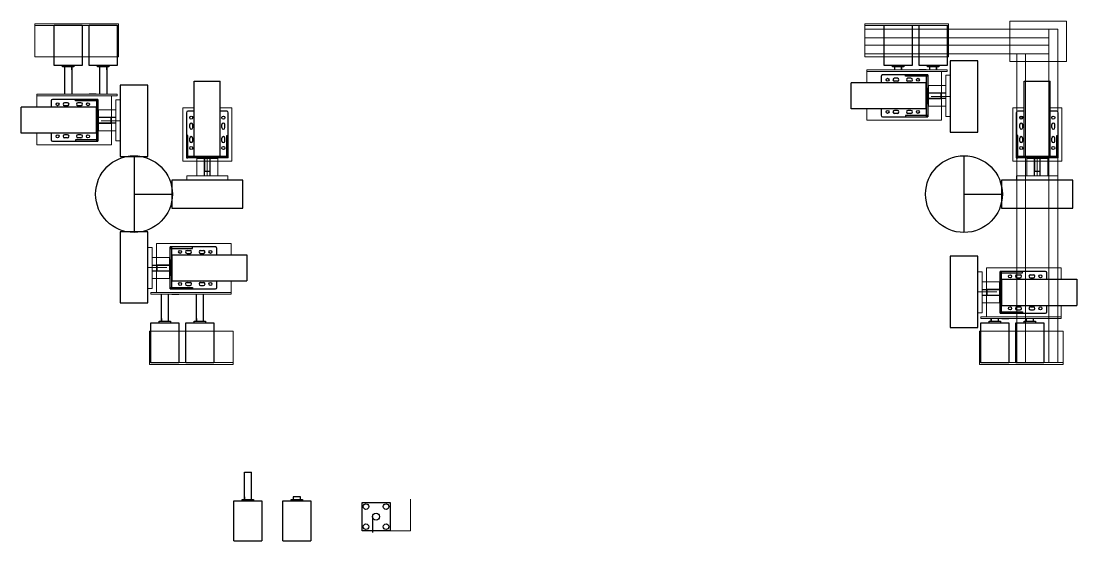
# Model space of a CAD drawing. Header units: millimetres. Extents: x -15418 to 43885, y -27590 to 23052.
# Drawn here: x 17682 to 19195, y 2588 to 3333 of the extents above; entities that cross this region are included whole.
import ezdxf

# ---------------------------------------------------------------- set-up
doc = ezdxf.new("R2010")
doc.units = ezdxf.units.MM
doc.header["$LTSCALE"] = 0.5
doc.layers.get('0').update_dxf_attribs({"lineweight": 5})
doc.layers.get('Defpoints').update_dxf_attribs({"color": 4})
for name, color, linetype in [('Layer1', 1, 'Continuous'), ('Layer10', 5, 'Continuous'), ('Layer2', 2, 'Continuous'), ('Layer3', 9, 'Continuous')]:
    doc.layers.add(name, color=color, linetype=linetype)
doc.layers.add('Layer8', color=7, linetype='Continuous', lineweight=5)
doc.layers.add('Layer9', color=3, linetype='Continuous', lineweight=5)

msp = doc.modelspace()

# ---------------------------------------------------------------- linework, layer by layer
at = {"transparency": 33554661}
for p, q in [((19167.3274, 3321.7727), (18890.9274, 3321.7727)), ((19154.6274, 3309.0727), (18890.9274, 3309.0727)), ((19154.6274, 3298.7727), (18890.9274, 3298.7727)), ((19154.6274, 3286.0727), (18890.9274, 3286.0727)), ((18978.8124, 3260.9927), (18918.4324, 3260.9927)), ((19012.9774, 3255.4927), (19006.9774, 3255.4927)), ((19006.9774, 3255.4927), (19006.9774, 3196.4927)), ((19012.9774, 3196.4927), (19012.9774, 3255.4927)), ((18981.9774, 3240.9927), (18981.9774, 3210.9927)), ((19006.9774, 3240.9927), (18981.9774, 3240.9927)), ((17789.3998, 3225.9927), (17729.0198, 3225.9927)), ((19012.9774, 3225.1725), (18985.7547, 3225.1725)), ((17823.5648, 3220.4927), (17817.5648, 3220.4927)), ((17817.5648, 3220.4927), (17817.5648, 3161.4927)), ((17823.5648, 3161.4927), (17823.5648, 3220.4927)), ((19006.9774, 3210.9927), (18981.9774, 3210.9927)), ((17792.5648, 3205.9927), (17792.5648, 3175.9927)), ((17817.5648, 3205.9927), (17792.5648, 3205.9927)), ((19006.9774, 3196.4927), (19012.9774, 3196.4927)), ((17823.5648, 3190.1725), (17796.3421, 3190.1725)), ((17817.5648, 3175.9927), (17792.5648, 3175.9927)), ((17817.5648, 3161.4927), (17823.5648, 3161.4927)), ((17963.5648, 3136.1731), (17933.5648, 3136.1731)), ((17933.5648, 3111.1731), (17933.5648, 3136.1731)), ((17948.5648, 3111.1731), (17948.5648, 3136.1731)), ((17963.5648, 3111.1731), (17963.5648, 3136.1731)), ((19152.9774, 3136.1731), (19122.9774, 3136.1731)), ((19122.9774, 3111.1731), (19122.9774, 3136.1731)), ((19137.9774, 3111.1731), (19137.9774, 3136.1731)), ((19152.9774, 3111.1731), (19152.9774, 3136.1731)), ((17978.0648, 3111.1731), (17919.0648, 3111.1731)), ((17919.0648, 3111.1731), (17919.0648, 3105.1731)), ((17919.0648, 3105.1731), (17978.0648, 3105.1731)), ((17978.0648, 3105.1731), (17978.0648, 3111.1731)), ((19167.4774, 3111.1731), (19108.4774, 3111.1731)), ((19108.4774, 3111.1731), (19108.4774, 3105.1731)), ((19108.4774, 3105.1731), (19167.4774, 3105.1731)), ((19167.4774, 3105.1731), (19167.4774, 3111.1731)), ((17869.5648, 3008.8534), (17863.5648, 3008.8534)), ((17863.5648, 3008.8534), (17863.5648, 2949.8534)), ((17869.5648, 2949.8534), (17869.5648, 3008.8534)), ((17869.5648, 2994.3534), (17894.5648, 2994.3534)), ((17894.5648, 2964.3534), (17894.5648, 2994.3534)), ((17863.5648, 2980.1736), (17890.7875, 2980.1736)), ((19058.9774, 2973.8534), (19052.9774, 2973.8534)), ((19052.9774, 2973.8534), (19052.9774, 2914.8534)), ((19058.9774, 2914.8534), (19058.9774, 2973.8534)), ((17869.5648, 2964.3534), (17894.5648, 2964.3534)), ((19058.9774, 2959.3534), (19083.9774, 2959.3534)), ((19083.9774, 2929.3534), (19083.9774, 2959.3534)), ((17863.5648, 2949.8534), (17869.5648, 2949.8534)), ((17897.7298, 2944.3534), (17958.1098, 2944.3534)), ((19052.9774, 2945.1736), (19080.2002, 2945.1736)), ((19058.9774, 2929.3534), (19083.9774, 2929.3534)), ((19052.9774, 2914.8534), (19058.9774, 2914.8534)), ((19087.1424, 2909.3534), (19147.5224, 2909.3534))]:
    msp.add_line(p, q, dxfattribs=at)
at = {"layer": 'Defpoints', "transparency": 33554661}
for p, q in [((18914.1174, 3253.8427), (18914.1174, 3244.6427)), ((18980.9774, 3255.9927), (18916.2674, 3255.9927)), ((18948.9774, 3253.9927), (18948.9774, 3255.9927)), ((18980.9774, 3253.9927), (18948.9774, 3253.9927)), ((18978.9774, 3255.9927), (18978.9774, 3195.9927)), ((18980.9774, 3255.9927), (18980.9774, 3195.9927)), ((18980.9774, 3255.9927), (18980.9774, 3253.9927)), ((18937.6774, 3251.1427), (18933.3774, 3251.1427)), ((18937.6774, 3246.8427), (18933.3774, 3246.8427)), ((18956.9774, 3251.1427), (18952.6774, 3251.1427)), ((18956.9774, 3246.8427), (18952.6774, 3246.8427)), ((18978.9774, 3236.9927), (18980.9774, 3236.9927)), ((17724.7048, 3218.8427), (17724.7048, 3209.6427)), ((17791.5648, 3220.9927), (17726.8548, 3220.9927)), ((17748.2648, 3216.1427), (17743.9648, 3216.1427)), ((17748.2648, 3211.8427), (17743.9648, 3211.8427)), ((17759.5648, 3218.9927), (17759.5648, 3220.9927)), ((17791.5648, 3218.9927), (17759.5648, 3218.9927)), ((17767.5648, 3216.1427), (17763.2648, 3216.1427)), ((17767.5648, 3211.8427), (17763.2648, 3211.8427)), ((17789.5648, 3220.9927), (17789.5648, 3160.9927)), ((17791.5648, 3220.9927), (17791.5648, 3160.9927)), ((17791.5648, 3220.9927), (17791.5648, 3218.9927)), ((18978.9774, 3214.9927), (18980.9774, 3214.9927)), ((17789.5648, 3201.9927), (17791.5648, 3201.9927)), ((17918.5648, 3201.8831), (17918.5648, 3137.1731)), ((17929.9148, 3204.0331), (17920.7148, 3204.0331)), ((17976.4148, 3204.0331), (17967.2148, 3204.0331)), ((17978.5648, 3137.1731), (17978.5648, 3201.8831)), ((18914.1174, 3207.3427), (18914.1174, 3198.1427)), ((18916.2674, 3195.9927), (18980.9774, 3195.9927)), ((18937.6774, 3205.1427), (18933.3774, 3205.1427)), ((18937.6774, 3200.8427), (18933.3774, 3200.8427)), ((18980.9774, 3197.9927), (18948.9774, 3197.9927)), ((18948.9774, 3197.9927), (18948.9774, 3195.9927)), ((18956.9774, 3205.1427), (18952.6774, 3205.1427)), ((18956.9774, 3200.8427), (18952.6774, 3200.8427)), ((18980.9774, 3195.9927), (18980.9774, 3197.9927)), ((19107.9774, 3201.8831), (19107.9774, 3137.1731)), ((19119.3274, 3204.0331), (19110.1274, 3204.0331)), ((19165.8274, 3204.0331), (19156.6274, 3204.0331)), ((19167.9774, 3137.1731), (19167.9774, 3201.8831)), ((17789.5648, 3179.9927), (17791.5648, 3179.9927)), ((17923.4148, 3180.4731), (17923.4148, 3184.7731)), ((17927.7148, 3180.4731), (17927.7148, 3184.7731)), ((17969.4148, 3180.4731), (17969.4148, 3184.7731)), ((17973.7148, 3180.4731), (17973.7148, 3184.7731)), ((19112.8274, 3180.4731), (19112.8274, 3184.7731)), ((19117.1274, 3180.4731), (19117.1274, 3184.7731)), ((19158.8274, 3180.4731), (19158.8274, 3184.7731)), ((19163.1274, 3180.4731), (19163.1274, 3184.7731)), ((17724.7048, 3172.3427), (17724.7048, 3163.1427)), ((17748.2648, 3170.1427), (17743.9648, 3170.1427)), ((17748.2648, 3165.8427), (17743.9648, 3165.8427)), ((17791.5648, 3162.9927), (17759.5648, 3162.9927)), ((17759.5648, 3162.9927), (17759.5648, 3160.9927)), ((17767.5648, 3170.1427), (17763.2648, 3170.1427)), ((17767.5648, 3165.8427), (17763.2648, 3165.8427)), ((17791.5648, 3160.9927), (17791.5648, 3162.9927)), ((17920.5648, 3169.1731), (17918.5648, 3169.1731)), ((17920.5648, 3137.1731), (17920.5648, 3169.1731)), ((17923.4148, 3161.1731), (17923.4148, 3165.4731)), ((17927.7148, 3161.1731), (17927.7148, 3165.4731)), ((17969.4148, 3161.1731), (17969.4148, 3165.4731)), ((17973.7148, 3161.1731), (17973.7148, 3165.4731)), ((17976.5648, 3137.1731), (17976.5648, 3169.1731)), ((17976.5648, 3169.1731), (17978.5648, 3169.1731)), ((19109.9774, 3169.1731), (19107.9774, 3169.1731)), ((19109.9774, 3137.1731), (19109.9774, 3169.1731)), ((19112.8274, 3161.1731), (19112.8274, 3165.4731)), ((19117.1274, 3161.1731), (19117.1274, 3165.4731)), ((19158.8274, 3161.1731), (19158.8274, 3165.4731)), ((19163.1274, 3161.1731), (19163.1274, 3165.4731)), ((19165.9774, 3137.1731), (19165.9774, 3169.1731)), ((19165.9774, 3169.1731), (19167.9774, 3169.1731)), ((17726.8548, 3160.9927), (17791.5648, 3160.9927)), ((17978.5648, 3139.1731), (17918.5648, 3139.1731)), ((17978.5648, 3137.1731), (17918.5648, 3137.1731)), ((17918.5648, 3137.1731), (17920.5648, 3137.1731)), ((17937.5648, 3139.1731), (17937.5648, 3137.1731)), ((17959.5648, 3139.1731), (17959.5648, 3137.1731)), ((17978.5648, 3137.1731), (17976.5648, 3137.1731)), ((19167.9774, 3139.1731), (19107.9774, 3139.1731)), ((19167.9774, 3137.1731), (19107.9774, 3137.1731)), ((19107.9774, 3137.1731), (19109.9774, 3137.1731)), ((19126.9774, 3139.1731), (19126.9774, 3137.1731)), ((19148.9774, 3139.1731), (19148.9774, 3137.1731)), ((19167.9774, 3137.1731), (19165.9774, 3137.1731)), ((17960.2748, 3009.3534), (17895.5648, 3009.3534)), ((17895.5648, 2949.3534), (17895.5648, 3009.3534)), ((17895.5648, 3009.3534), (17895.5648, 3007.3534)), ((17895.5648, 3007.3534), (17927.5648, 3007.3534)), ((17897.5648, 2949.3534), (17897.5648, 3009.3534)), ((17919.5648, 3004.5034), (17923.8648, 3004.5034)), ((17919.5648, 3000.2034), (17923.8648, 3000.2034)), ((17927.5648, 3007.3534), (17927.5648, 3009.3534)), ((17938.8648, 3004.5034), (17943.1648, 3004.5034)), ((17938.8648, 3000.2034), (17943.1648, 3000.2034)), ((17962.4248, 2998.0034), (17962.4248, 3007.2034)), ((17897.5648, 2990.3534), (17895.5648, 2990.3534)), ((17897.5648, 2968.3534), (17895.5648, 2968.3534)), ((19149.6874, 2974.3534), (19084.9774, 2974.3534)), ((19084.9774, 2914.3534), (19084.9774, 2974.3534)), ((19084.9774, 2974.3534), (19084.9774, 2972.3534)), ((19084.9774, 2972.3534), (19116.9774, 2972.3534)), ((19086.9774, 2914.3534), (19086.9774, 2974.3534)), ((19108.9774, 2969.5034), (19113.2774, 2969.5034)), ((19116.9774, 2972.3534), (19116.9774, 2974.3534)), ((19128.2774, 2969.5034), (19132.5774, 2969.5034)), ((19151.8374, 2963.0034), (19151.8374, 2972.2034)), ((17895.5648, 2949.3534), (17895.5648, 2951.3534)), ((17895.5648, 2951.3534), (17927.5648, 2951.3534)), ((17919.5648, 2958.5034), (17923.8648, 2958.5034)), ((17919.5648, 2954.2034), (17923.8648, 2954.2034)), ((17927.5648, 2951.3534), (17927.5648, 2949.3534)), ((17938.8648, 2958.5034), (17943.1648, 2958.5034)), ((17938.8648, 2954.2034), (17943.1648, 2954.2034)), ((17962.4248, 2951.5034), (17962.4248, 2960.7034)), ((19086.9774, 2955.3534), (19084.9774, 2955.3534)), ((19108.9774, 2965.2034), (19113.2774, 2965.2034)), ((19128.2774, 2965.2034), (19132.5774, 2965.2034)), ((17895.5648, 2949.3534), (17960.2748, 2949.3534)), ((19086.9774, 2933.3534), (19084.9774, 2933.3534)), ((19108.9774, 2923.5034), (19113.2774, 2923.5034)), ((19128.2774, 2923.5034), (19132.5774, 2923.5034)), ((19151.8374, 2916.5034), (19151.8374, 2925.7034)), ((19084.9774, 2914.3534), (19084.9774, 2916.3534)), ((19084.9774, 2916.3534), (19116.9774, 2916.3534)), ((19084.9774, 2914.3534), (19149.6874, 2914.3534)), ((19108.9774, 2919.2034), (19113.2774, 2919.2034)), ((19116.9774, 2916.3534), (19116.9774, 2914.3534)), ((19128.2774, 2919.2034), (19132.5774, 2919.2034))]:
    msp.add_line(p, q, dxfattribs=at)
for centre in [(18923.3774, 3248.9927), (18966.9774, 3248.9927), (17733.9648, 3213.9927), (17777.5648, 3213.9927), (17925.5648, 3194.7731), (17971.5648, 3194.7731), (18923.3774, 3202.9927), (18966.9774, 3202.9927), (19114.9774, 3194.7731), (19160.9774, 3194.7731), (17733.9648, 3167.9927), (17777.5648, 3167.9927), (17925.5648, 3151.1731), (17971.5648, 3151.1731), (19114.9774, 3151.1731), (19160.9774, 3151.1731), (17909.5648, 3002.3534), (17953.1648, 3002.3534), (19098.9774, 2967.3534), (19142.5774, 2967.3534), (17909.5648, 2956.3534), (17953.1648, 2956.3534), (19098.9774, 2921.3534), (19142.5774, 2921.3534)]:
    msp.add_circle(centre, 2.15, dxfattribs=at)
for centre, start, end in [((18916.2674, 3253.8427), 90, 180), ((18933.3774, 3248.9927), 90, 270), ((18937.6774, 3248.9927), 270, 90), ((18952.6774, 3248.9927), 90, 270), ((18956.9774, 3248.9927), 270, 90), ((17726.8548, 3218.8427), 90, 180), ((17743.9648, 3213.9927), 90, 270), ((17748.2648, 3213.9927), 270, 90), ((17763.2648, 3213.9927), 90, 270), ((17767.5648, 3213.9927), 270, 90), ((17920.7148, 3201.8831), 90, 180), ((17976.4148, 3201.8831), 0, 90), ((18916.2674, 3198.1427), 180, 270), ((18933.3774, 3202.9927), 90, 270), ((18937.6774, 3202.9927), 270, 90), ((18952.6774, 3202.9927), 90, 270), ((18956.9774, 3202.9927), 270, 90), ((19110.1274, 3201.8831), 90, 180), ((19165.8274, 3201.8831), 0, 90), ((17925.5648, 3184.7731), 0, 180), ((17925.5648, 3180.4731), 180, 0), ((17971.5648, 3184.7731), 0, 180), ((17971.5648, 3180.4731), 180, 0), ((19114.9774, 3184.7731), 0, 180), ((19114.9774, 3180.4731), 180, 0), ((19160.9774, 3184.7731), 0, 180), ((19160.9774, 3180.4731), 180, 0), ((17726.8548, 3163.1427), 180, 270), ((17743.9648, 3167.9927), 90, 270), ((17748.2648, 3167.9927), 270, 90), ((17763.2648, 3167.9927), 90, 270), ((17767.5648, 3167.9927), 270, 90), ((17925.5648, 3165.4731), 0, 180), ((17971.5648, 3165.4731), 0, 180), ((19114.9774, 3165.4731), 0, 180), ((19160.9774, 3165.4731), 0, 180), ((17925.5648, 3161.1731), 180, 0), ((17971.5648, 3161.1731), 180, 0), ((19114.9774, 3161.1731), 180, 0), ((19160.9774, 3161.1731), 180, 0), ((17919.5648, 3002.3534), 90, 270), ((17923.8648, 3002.3534), 270, 90), ((17938.8648, 3002.3534), 90, 270), ((17943.1648, 3002.3534), 270, 90), ((17960.2748, 3007.2034), 0, 90), ((19108.9774, 2967.3534), 90, 270), ((19113.2774, 2967.3534), 270, 90), ((19128.2774, 2967.3534), 90, 270), ((19132.5774, 2967.3534), 270, 90), ((19149.6874, 2972.2034), 0, 90), ((17919.5648, 2956.3534), 90, 270), ((17923.8648, 2956.3534), 270, 90), ((17938.8648, 2956.3534), 90, 270), ((17943.1648, 2956.3534), 270, 90), ((17960.2748, 2951.5034), 270, 0), ((19108.9774, 2921.3534), 90, 270), ((19113.2774, 2921.3534), 270, 90), ((19128.2774, 2921.3534), 90, 270), ((19132.5774, 2921.3534), 270, 90), ((19149.6874, 2916.5034), 270, 0)]:
    msp.add_arc(centre, 2.15, start, end, dxfattribs=at)
at = {"layer": 'Layer1', "transparency": 33554661}
for p, q in [((17929.9148, 3246.9731), (17967.2148, 3246.9731)), ((17929.9148, 3139.1731), (17929.9148, 3246.9731)), ((17967.2148, 3139.1731), (17967.2148, 3246.9731)), ((18978.9774, 3244.6427), (18871.1774, 3244.6427)), ((18871.1774, 3207.3427), (18871.1774, 3244.6427)), ((18978.9774, 3207.3427), (18978.9774, 3244.6427)), ((19119.3274, 3246.9731), (19156.6274, 3246.9731)), ((19119.3274, 3139.1731), (19119.3274, 3246.9731)), ((19156.6274, 3139.1731), (19156.6274, 3246.9731)), ((18978.9774, 3236.9927), (18980.2774, 3236.9927)), ((18978.9774, 3229.9927), (18980.2774, 3229.9927)), ((18978.9774, 3225.9927), (18980.2774, 3225.9927)), ((18980.2774, 3214.9927), (18980.2774, 3236.9927)), ((19000.2774, 3229.9927), (18980.2774, 3229.9927)), ((19000.2774, 3221.9927), (19000.2774, 3229.9927)), ((17789.5648, 3209.6427), (17681.7648, 3209.6427)), ((17681.7648, 3172.3427), (17681.7648, 3209.6427)), ((17789.5648, 3172.3427), (17789.5648, 3209.6427)), ((18978.9774, 3221.9927), (18980.2774, 3221.9927)), ((18978.9774, 3214.9927), (18980.2774, 3214.9927)), ((18980.2774, 3221.9927), (19000.2774, 3221.9927)), ((17789.5648, 3201.9927), (17790.8648, 3201.9927)), ((17789.5648, 3194.9927), (17790.8648, 3194.9927)), ((17790.8648, 3179.9927), (17790.8648, 3201.9927)), ((17810.8648, 3194.9927), (17790.8648, 3194.9927)), ((17810.8648, 3186.9927), (17810.8648, 3194.9927)), ((18978.9774, 3207.3427), (18871.1774, 3207.3427)), ((17789.5648, 3190.9927), (17790.8648, 3190.9927)), ((17789.5648, 3186.9927), (17790.8648, 3186.9927)), ((17789.5648, 3179.9927), (17790.8648, 3179.9927)), ((17790.8648, 3186.9927), (17810.8648, 3186.9927)), ((17789.5648, 3172.3427), (17681.7648, 3172.3427)), ((17929.9148, 3139.1731), (17967.2148, 3139.1731)), ((17937.5648, 3139.1731), (17937.5648, 3137.8731)), ((17937.5648, 3137.8731), (17959.5648, 3137.8731)), ((17944.5648, 3139.1731), (17944.5648, 3137.8731)), ((17944.5648, 3137.8731), (17944.5648, 3117.8731)), ((17948.5648, 3139.1731), (17948.5648, 3137.8731)), ((17952.5648, 3139.1731), (17952.5648, 3137.8731)), ((17952.5648, 3117.8731), (17952.5648, 3137.8731)), ((17959.5648, 3139.1731), (17959.5648, 3137.8731)), ((19119.3274, 3139.1731), (19156.6274, 3139.1731)), ((19126.9774, 3139.1731), (19126.9774, 3137.8731)), ((19126.9774, 3137.8731), (19148.9774, 3137.8731)), ((19133.9774, 3139.1731), (19133.9774, 3137.8731)), ((19133.9774, 3137.8731), (19133.9774, 3117.8731)), ((19137.9774, 3139.1731), (19137.9774, 3137.8731)), ((19141.9774, 3139.1731), (19141.9774, 3137.8731)), ((19141.9774, 3117.8731), (19141.9774, 3137.8731)), ((19148.9774, 3139.1731), (19148.9774, 3137.8731)), ((17944.5648, 3117.8731), (17952.5648, 3117.8731)), ((19133.9774, 3117.8731), (19141.9774, 3117.8731)), ((17897.5648, 2998.0034), (17897.5648, 2960.7034)), ((17897.5648, 2998.0034), (18005.3648, 2998.0034)), ((18005.3648, 2998.0034), (18005.3648, 2960.7034)), ((17896.2648, 2983.3534), (17876.2648, 2983.3534)), ((17876.2648, 2983.3534), (17876.2648, 2975.3534)), ((17897.5648, 2990.3534), (17896.2648, 2990.3534)), ((17896.2648, 2990.3534), (17896.2648, 2968.3534)), ((17897.5648, 2983.3534), (17896.2648, 2983.3534)), ((17876.2648, 2975.3534), (17896.2648, 2975.3534)), ((17897.5648, 2979.3534), (17896.2648, 2979.3534)), ((17897.5648, 2975.3534), (17896.2648, 2975.3534)), ((17897.5648, 2968.3534), (17896.2648, 2968.3534)), ((17897.5648, 2960.7034), (18005.3648, 2960.7034)), ((19086.9774, 2955.3534), (19085.6774, 2955.3534)), ((19085.6774, 2955.3534), (19085.6774, 2933.3534)), ((19086.9774, 2963.0034), (19086.9774, 2925.7034)), ((19086.9774, 2963.0034), (19194.7774, 2963.0034)), ((19194.7774, 2963.0034), (19194.7774, 2925.7034)), ((19085.6774, 2948.3534), (19065.6774, 2948.3534)), ((19065.6774, 2948.3534), (19065.6774, 2940.3534)), ((19065.6774, 2940.3534), (19085.6774, 2940.3534)), ((19086.9774, 2948.3534), (19085.6774, 2948.3534)), ((19086.9774, 2944.3534), (19085.6774, 2944.3534)), ((19086.9774, 2940.3534), (19085.6774, 2940.3534)), ((19086.9774, 2933.3534), (19085.6774, 2933.3534)), ((19086.9774, 2925.7034), (19194.7774, 2925.7034))]:
    msp.add_line(p, q, dxfattribs=at)
at = {"layer": 'Layer10', "transparency": 33554661}
for p, q in [((19012.9774, 3276.1725), (19012.9774, 3225.1725)), ((19052.9774, 3276.1725), (19012.9774, 3276.1725)), ((19052.9774, 3174.1725), (19052.9774, 3276.1725)), ((17823.5648, 3241.1725), (17823.5648, 3190.1725)), ((17863.5648, 3241.1725), (17823.5648, 3241.1725)), ((17863.5648, 3139.1725), (17863.5648, 3241.1725)), ((19012.9774, 3225.1725), (19012.9774, 3174.1725)), ((17823.5648, 3190.1725), (17823.5648, 3139.1725)), ((19012.9774, 3174.1725), (19052.9774, 3174.1725)), ((17823.5648, 3139.1725), (17863.5648, 3139.1725)), ((17843.5648, 3140.1725), (17843.5648, 3030.1736)), ((19032.9774, 3140.1725), (19032.9774, 3030.1736)), ((17948.5648, 3105.1731), (17897.5648, 3105.1731)), ((17897.5648, 3105.1731), (17897.5648, 3065.1731)), ((17999.5648, 3105.1731), (17948.5648, 3105.1731)), ((17999.5648, 3065.1731), (17999.5648, 3105.1731)), ((19137.9774, 3105.1731), (19086.9774, 3105.1731)), ((19086.9774, 3105.1731), (19086.9774, 3065.1731)), ((19188.9774, 3105.1731), (19137.9774, 3105.1731)), ((19188.9774, 3065.1731), (19188.9774, 3105.1731)), ((17843.5648, 3085.1731), (17898.5648, 3085.1731)), ((19032.9774, 3085.1731), (19087.9774, 3085.1731)), ((17897.5648, 3065.1731), (17999.5648, 3065.1731)), ((19086.9774, 3065.1731), (19188.9774, 3065.1731)), ((17823.5648, 3031.1736), (17823.5648, 2929.1736)), ((17863.5648, 3031.1736), (17823.5648, 3031.1736)), ((17863.5648, 2980.1736), (17863.5648, 3031.1736)), ((19012.9774, 2996.1736), (19012.9774, 2894.1736)), ((19052.9774, 2996.1736), (19012.9774, 2996.1736)), ((19052.9774, 2945.1736), (19052.9774, 2996.1736)), ((17863.5648, 2929.1736), (17863.5648, 2980.1736)), ((19052.9774, 2894.1736), (19052.9774, 2945.1736)), ((17823.5648, 2929.1736), (17863.5648, 2929.1736)), ((19012.9774, 2894.1736), (19052.9774, 2894.1736))]:
    msp.add_line(p, q, dxfattribs=at)
for centre in [(17843.5648, 3085.1731), (19032.9774, 3085.1731)]:
    msp.add_circle(centre, 55, dxfattribs=at)
at = {"layer": 'Layer2', "transparency": 33554661}
for p, q in [((17769.2098, 3326.7727), (17729.0298, 3326.7727)), ((17729.0298, 3269.4927), (17729.0298, 3326.7727)), ((17769.2098, 3326.7727), (17769.2098, 3269.4927)), ((17819.3898, 3326.7727), (17779.2098, 3326.7727)), ((17779.2098, 3269.4927), (17779.2098, 3326.7727)), ((17819.3898, 3326.7727), (17819.3898, 3269.4927)), ((18918.4424, 3269.4927), (18918.4424, 3326.7727)), ((18958.6224, 3326.7727), (18958.6224, 3269.4927)), ((18968.6224, 3269.4927), (18968.6224, 3326.7727)), ((19008.8024, 3326.7727), (19008.8024, 3269.4927)), ((17769.2098, 3269.4927), (17729.0298, 3269.4927)), ((17741.0698, 3267.4927), (17741.0698, 3269.4927)), ((17757.1698, 3269.4927), (17757.1698, 3267.4927)), ((17819.3898, 3269.4927), (17779.2098, 3269.4927)), ((17791.2498, 3267.4927), (17791.2498, 3269.4927)), ((17807.3498, 3269.4927), (17807.3498, 3267.4927)), ((18958.6224, 3269.4927), (18918.4424, 3269.4927)), ((18930.4824, 3267.4927), (18930.4824, 3269.4927)), ((18946.5824, 3269.4927), (18946.5824, 3267.4927)), ((19008.8024, 3269.4927), (18968.6224, 3269.4927)), ((18980.6624, 3267.4927), (18980.6624, 3269.4927)), ((18996.7624, 3269.4927), (18996.7624, 3267.4927)), ((17749.1198, 3267.4927), (17741.0698, 3267.4927)), ((17749.1198, 3267.4927), (17744.0198, 3267.4927)), ((17744.0198, 3267.4927), (17744.0198, 3263.4927)), ((17744.0198, 3267.4927), (17744.0198, 3228.4927)), ((17754.2198, 3267.4927), (17749.1198, 3267.4927)), ((17757.1698, 3267.4927), (17749.1198, 3267.4927)), ((17754.2198, 3263.4927), (17754.2198, 3267.4927)), ((17754.2198, 3267.4927), (17754.2198, 3228.4927)), ((17799.2998, 3267.4927), (17791.2498, 3267.4927)), ((17799.2998, 3267.4927), (17794.1998, 3267.4927)), ((17794.1998, 3267.4927), (17794.1998, 3263.4927)), ((17794.1998, 3267.4927), (17794.1998, 3228.4927)), ((17804.3998, 3267.4927), (17799.2998, 3267.4927)), ((17807.3498, 3267.4927), (17799.2998, 3267.4927)), ((17804.3998, 3263.4927), (17804.3998, 3267.4927)), ((17804.3998, 3267.4927), (17804.3998, 3228.4927)), ((18938.5324, 3267.4927), (18930.4824, 3267.4927)), ((18938.5324, 3267.4927), (18933.4324, 3267.4927)), ((18933.4324, 3267.4927), (18933.4324, 3263.4927)), ((18933.4324, 3267.4927), (18933.4324, 3263.4927)), ((18943.6324, 3267.4927), (18938.5324, 3267.4927)), ((18946.5824, 3267.4927), (18938.5324, 3267.4927)), ((18943.6324, 3263.4927), (18943.6324, 3267.4927)), ((18943.6324, 3267.4927), (18943.6324, 3263.4927)), ((18978.8124, 3263.4927), (18968.6124, 3263.4927)), ((18988.7124, 3267.4927), (18980.6624, 3267.4927)), ((18988.7124, 3267.4927), (18983.6124, 3267.4927)), ((18983.6124, 3267.4927), (18983.6124, 3263.4927)), ((18983.6124, 3267.4927), (18983.6124, 3263.4927)), ((18993.8124, 3267.4927), (18988.7124, 3267.4927)), ((18996.7624, 3267.4927), (18988.7124, 3267.4927)), ((18993.8124, 3263.4927), (18993.8124, 3267.4927)), ((18993.8124, 3267.4927), (18993.8124, 3263.4927)), ((17789.3998, 3228.4927), (17779.1998, 3228.4927)), ((19006.9774, 3229.9927), (18981.9774, 3229.9927)), ((19006.9774, 3221.9927), (18981.9774, 3221.9927)), ((17817.5648, 3194.9927), (17792.5648, 3194.9927)), ((17817.5648, 3186.9927), (17792.5648, 3186.9927)), ((17944.5648, 3111.1731), (17944.5648, 3136.1731)), ((17952.5648, 3111.1731), (17952.5648, 3136.1731)), ((19133.9774, 3111.1731), (19133.9774, 3136.1731)), ((19141.9774, 3111.1731), (19141.9774, 3136.1731)), ((17869.5648, 2983.3534), (17894.5648, 2983.3534)), ((17869.5648, 2975.3534), (17894.5648, 2975.3534)), ((17882.7298, 2902.8534), (17882.7298, 2941.8534)), ((17892.9298, 2902.8534), (17892.9298, 2941.8534)), ((17897.7298, 2941.8534), (17907.9298, 2941.8534)), ((17932.9098, 2902.8534), (17932.9098, 2941.8534)), ((17943.1098, 2902.8534), (17943.1098, 2941.8534)), ((19058.9774, 2948.3534), (19083.9774, 2948.3534)), ((19058.9774, 2940.3534), (19083.9774, 2940.3534)), ((17882.7298, 2906.8534), (17882.7298, 2902.8534)), ((17892.9298, 2902.8534), (17892.9298, 2906.8534)), ((17932.9098, 2906.8534), (17932.9098, 2902.8534)), ((17943.1098, 2902.8534), (17943.1098, 2906.8534)), ((19072.1424, 2906.8534), (19072.1424, 2902.8534)), ((19072.1424, 2902.8534), (19072.1424, 2906.8534)), ((19082.3424, 2902.8534), (19082.3424, 2906.8534)), ((19082.3424, 2902.8534), (19082.3424, 2906.8534)), ((19087.1424, 2906.8534), (19097.3424, 2906.8534)), ((19122.3224, 2906.8534), (19122.3224, 2902.8534)), ((19122.3224, 2902.8534), (19122.3224, 2906.8534)), ((19132.5224, 2902.8534), (19132.5224, 2906.8534)), ((19132.5224, 2902.8534), (19132.5224, 2906.8534)), ((17867.7398, 2900.8534), (17907.9198, 2900.8534)), ((17867.7398, 2843.5734), (17867.7398, 2900.8534)), ((17879.7798, 2900.8534), (17879.7798, 2902.8534)), ((17879.7798, 2902.8534), (17887.8298, 2902.8534)), ((17882.7298, 2902.8534), (17887.8298, 2902.8534)), ((17887.8298, 2902.8534), (17892.9298, 2902.8534)), ((17887.8298, 2902.8534), (17895.8798, 2902.8534)), ((17895.8798, 2902.8534), (17895.8798, 2900.8534)), ((17907.9198, 2900.8534), (17907.9198, 2843.5734)), ((17917.9198, 2900.8534), (17958.0998, 2900.8534)), ((17917.9198, 2843.5734), (17917.9198, 2900.8534)), ((17929.9598, 2900.8534), (17929.9598, 2902.8534)), ((17929.9598, 2902.8534), (17938.0098, 2902.8534)), ((17932.9098, 2902.8534), (17938.0098, 2902.8534)), ((17938.0098, 2902.8534), (17943.1098, 2902.8534)), ((17938.0098, 2902.8534), (17946.0598, 2902.8534)), ((17946.0598, 2902.8534), (17946.0598, 2900.8534)), ((17958.0998, 2900.8534), (17958.0998, 2843.5734)), ((19057.1524, 2900.8534), (19097.3324, 2900.8534)), ((19057.1524, 2843.5734), (19057.1524, 2900.8534)), ((19069.1924, 2900.8534), (19069.1924, 2902.8534)), ((19069.1924, 2902.8534), (19077.2424, 2902.8534)), ((19072.1424, 2902.8534), (19077.2424, 2902.8534)), ((19077.2424, 2902.8534), (19082.3424, 2902.8534)), ((19077.2424, 2902.8534), (19085.2924, 2902.8534)), ((19085.2924, 2902.8534), (19085.2924, 2900.8534)), ((19097.3324, 2900.8534), (19097.3324, 2843.5734)), ((19107.3324, 2900.8534), (19147.5124, 2900.8534)), ((19107.3324, 2843.5734), (19107.3324, 2900.8534)), ((19119.3724, 2900.8534), (19119.3724, 2902.8534)), ((19119.3724, 2902.8534), (19127.4224, 2902.8534)), ((19122.3224, 2902.8534), (19127.4224, 2902.8534)), ((19127.4224, 2902.8534), (19132.5224, 2902.8534)), ((19127.4224, 2902.8534), (19135.4724, 2902.8534)), ((19135.4724, 2902.8534), (19135.4724, 2900.8534)), ((19147.5124, 2900.8534), (19147.5124, 2843.5734)), ((17867.7398, 2843.5734), (17907.9198, 2843.5734)), ((17917.9198, 2843.5734), (17958.0998, 2843.5734)), ((19057.1524, 2843.5734), (19097.3324, 2843.5734)), ((19107.3324, 2843.5734), (19147.5124, 2843.5734)), ((18001.6733, 2647.3846), (18001.6733, 2686.3846)), ((18001.6733, 2686.3846), (18011.8733, 2686.3846)), ((18011.8733, 2647.3846), (18011.8733, 2686.3846)), ((18001.6733, 2651.3846), (18001.6733, 2647.3846)), ((18011.8733, 2647.3846), (18011.8733, 2651.3846)), ((18081.9952, 2651.3846), (18071.7952, 2651.3846)), ((18071.7952, 2651.3846), (18071.7952, 2647.3846)), ((18081.9952, 2647.3846), (18081.9952, 2651.3846)), ((17986.6833, 2645.3846), (18026.8633, 2645.3846)), ((17986.6833, 2588.1046), (17986.6833, 2645.3846)), ((17998.7233, 2645.3846), (17998.7233, 2647.3846)), ((17998.7233, 2647.3846), (18006.7733, 2647.3846)), ((18001.6733, 2647.3846), (18006.7733, 2647.3846)), ((18006.7733, 2647.3846), (18011.8733, 2647.3846)), ((18006.7733, 2647.3846), (18014.8233, 2647.3846)), ((18014.8233, 2647.3846), (18014.8233, 2645.3846)), ((18026.8633, 2645.3846), (18026.8633, 2588.1046)), ((18056.8052, 2645.3846), (18096.9852, 2645.3846)), ((18056.8052, 2588.1046), (18056.8052, 2645.3846)), ((18068.8452, 2645.3846), (18068.8452, 2647.3846)), ((18068.8452, 2647.3846), (18076.8952, 2647.3846)), ((18071.7952, 2647.3846), (18076.8952, 2647.3846)), ((18076.8952, 2647.3846), (18081.9952, 2647.3846)), ((18076.8952, 2647.3846), (18084.9452, 2647.3846)), ((18084.9452, 2647.3846), (18084.9452, 2645.3846)), ((18096.9852, 2645.3846), (18096.9852, 2588.1046)), ((18170.2967, 2642.9253), (18210.4767, 2642.9253)), ((18170.2967, 2602.7453), (18170.2967, 2642.9253)), ((18210.4767, 2642.9253), (18210.4767, 2602.7453)), ((18185.2867, 2622.8353), (18185.2867, 2600.2453)), ((18210.4767, 2602.7453), (18170.2967, 2602.7453)), ((17986.6833, 2588.1046), (18026.8633, 2588.1046)), ((18056.8052, 2588.1046), (18096.9852, 2588.1046))]:
    msp.add_line(p, q, dxfattribs=at)
for centre, radius in [((18175.9967, 2637.2253), 4), ((18204.7767, 2637.2253), 4), ((18190.3867, 2622.8353), 5.1), ((18175.9967, 2608.4453), 4), ((18204.7767, 2608.4453), 4)]:
    msp.add_circle(centre, radius, dxfattribs=at)
at = {"layer": 'Layer3', "transparency": 33554661}
for p, q in [((18980.9774, 3225.9927), (18981.9774, 3225.9927)), ((17791.5648, 3190.9927), (17792.5648, 3190.9927)), ((17948.5648, 3137.1731), (17948.5648, 3136.1731)), ((19137.9774, 3137.1731), (19137.9774, 3136.1731)), ((17895.5648, 2979.3534), (17894.5648, 2979.3534)), ((19084.9774, 2944.3534), (19083.9774, 2944.3534))]:
    msp.add_line(p, q, dxfattribs=at)
at = {"layer": 'Layer8', "transparency": 33554661}
for p, q in [((19154.6274, 3321.7727), (19154.6274, 2843.5734)), ((19167.3274, 3321.7727), (19167.3274, 2843.5734)), ((19108.6274, 3286.0727), (19108.6274, 2843.5734)), ((19121.3274, 3286.0727), (19121.3274, 2843.5734)), ((19114.9774, 3196.9231), (19114.9774, 3192.6231))]:
    msp.add_line(p, q, dxfattribs=at)
at = {"layer": 'Layer9', "transparency": 33554661}
for p, q in [((17821.5135, 3329.2727), (17701.5148, 3329.2727)), ((17701.5148, 3326.7727), (17701.5148, 3329.2727)), ((17821.5135, 3281.7727), (17821.5135, 3329.2727)), ((19010.9262, 3329.2727), (18890.9274, 3329.2727)), ((18890.9274, 3326.7727), (18890.9274, 3329.2727)), ((19010.9262, 3281.7727), (19010.9262, 3329.2727)), ((17821.5135, 3326.7727), (17701.5148, 3326.7727)), ((17701.5148, 3326.7727), (17701.5148, 3281.7727)), ((19010.9262, 3326.7727), (18890.9274, 3326.7727)), ((18890.9274, 3326.7727), (18890.9274, 3281.7727)), ((18980.9774, 3326.7727), (18904.1174, 3326.7727)), ((17701.5148, 3281.7727), (17821.5135, 3281.7727)), ((18890.9274, 3281.7727), (19010.9262, 3281.7727)), ((18893.8174, 3263.4927), (18893.8174, 3244.6427)), ((18893.8174, 3263.4927), (18918.4324, 3263.4927)), ((18909.1174, 3260.9927), (18893.8174, 3260.9927)), ((18985.9774, 3260.9927), (18909.1174, 3260.9927)), ((19008.8124, 3260.9927), (18909.1174, 3260.9927)), ((19008.8124, 3263.4927), (18918.4324, 3263.4927)), ((19000.8174, 3260.9927), (19000.8174, 3190.9927)), ((19008.8124, 3263.4927), (19008.8124, 3260.9927)), ((17704.4048, 3228.4927), (17704.4048, 3209.6427)), ((17704.4048, 3228.4927), (17729.0198, 3228.4927)), ((17719.7048, 3225.9927), (17704.4048, 3225.9927)), ((17796.5648, 3225.9927), (17719.7048, 3225.9927)), ((17819.3998, 3225.9927), (17719.7048, 3225.9927)), ((17819.3998, 3228.4927), (17729.0198, 3228.4927)), ((17811.4048, 3225.9927), (17811.4048, 3155.9927)), ((17819.3998, 3228.4927), (17819.3998, 3225.9927)), ((17913.5648, 3209.0331), (17913.5648, 3132.1731)), ((17929.9148, 3209.0331), (17913.5648, 3209.0331)), ((17983.5648, 3209.0331), (17967.2148, 3209.0331)), ((17983.5648, 3132.1731), (17983.5648, 3209.0331)), ((19119.3274, 3209.0331), (19102.9774, 3209.0331)), ((19102.9774, 3209.0331), (19102.9774, 3132.1731)), ((19172.9774, 3209.0331), (19156.6274, 3209.0331)), ((19172.9774, 3132.1731), (19172.9774, 3209.0331)), ((18893.8174, 3207.3427), (18893.8174, 3190.9927)), ((18893.8174, 3190.9927), (19000.8174, 3190.9927)), ((17704.4048, 3172.3427), (17704.4048, 3155.9927)), ((17704.4048, 3155.9927), (17811.4048, 3155.9927)), ((17983.5648, 3132.1731), (17913.5648, 3132.1731)), ((19172.9774, 3132.1731), (19102.9774, 3132.1731)), ((17982.7248, 3014.3534), (17875.7248, 3014.3534)), ((17875.7248, 2944.3534), (17875.7248, 3014.3534)), ((17982.7248, 2998.0034), (17982.7248, 3014.3534)), ((19172.1374, 2979.3534), (19065.1374, 2979.3534)), ((19065.1374, 2909.3534), (19065.1374, 2979.3534)), ((19172.1374, 2963.0034), (19172.1374, 2979.3534)), ((17982.7248, 2941.8534), (17982.7248, 2960.7034)), ((17867.7298, 2941.8534), (17867.7298, 2944.3534)), ((17867.7298, 2944.3534), (17967.4248, 2944.3534)), ((17867.7298, 2941.8534), (17958.1098, 2941.8534)), ((17890.5648, 2944.3534), (17967.4248, 2944.3534)), ((17982.7248, 2941.8534), (17958.1098, 2941.8534)), ((17967.4248, 2944.3534), (17982.7248, 2944.3534)), ((19172.1374, 2909.3534), (19172.1374, 2925.7034)), ((19057.1424, 2906.8534), (19057.1424, 2909.3534)), ((19057.1424, 2909.3534), (19156.8374, 2909.3534)), ((19057.1424, 2906.8534), (19147.5224, 2906.8534)), ((19079.9774, 2909.3534), (19156.8374, 2909.3534)), ((19172.1374, 2906.8534), (19147.5224, 2906.8534)), ((19156.8374, 2909.3534), (19172.1374, 2909.3534)), ((19172.1374, 2909.3534), (19172.1374, 2906.8534)), ((17985.6148, 2888.5734), (17865.6161, 2888.5734)), ((17865.6161, 2888.5734), (17865.6161, 2841.0734)), ((17985.6148, 2843.5734), (17985.6148, 2888.5734)), ((19175.0274, 2888.5734), (19055.0287, 2888.5734)), ((19055.0287, 2888.5734), (19055.0287, 2841.0734)), ((19175.0274, 2843.5734), (19175.0274, 2888.5734)), ((17865.6161, 2843.5734), (17985.6148, 2843.5734)), ((17865.6161, 2841.0734), (17985.6148, 2841.0734)), ((17985.6148, 2843.5734), (17985.6148, 2841.0734)), ((19055.0287, 2843.5734), (19175.0274, 2843.5734)), ((19055.0287, 2841.0734), (19175.0274, 2841.0734)), ((19175.0274, 2843.5734), (19175.0274, 2841.0734)), ((18239.6698, 2602.7453), (18239.6698, 2647.7453)), ((18170.2967, 2602.7453), (18239.6698, 2602.7453))]:
    msp.add_line(p, q, dxfattribs=at)
msp.add_lwpolyline([(19098.552, 3333.118), (19179.7612, 3333.118), (19179.7612, 3275.1151), (19098.552, 3275.1151)], close=True, dxfattribs=at)

doc.saveas('drawing.dxf')
